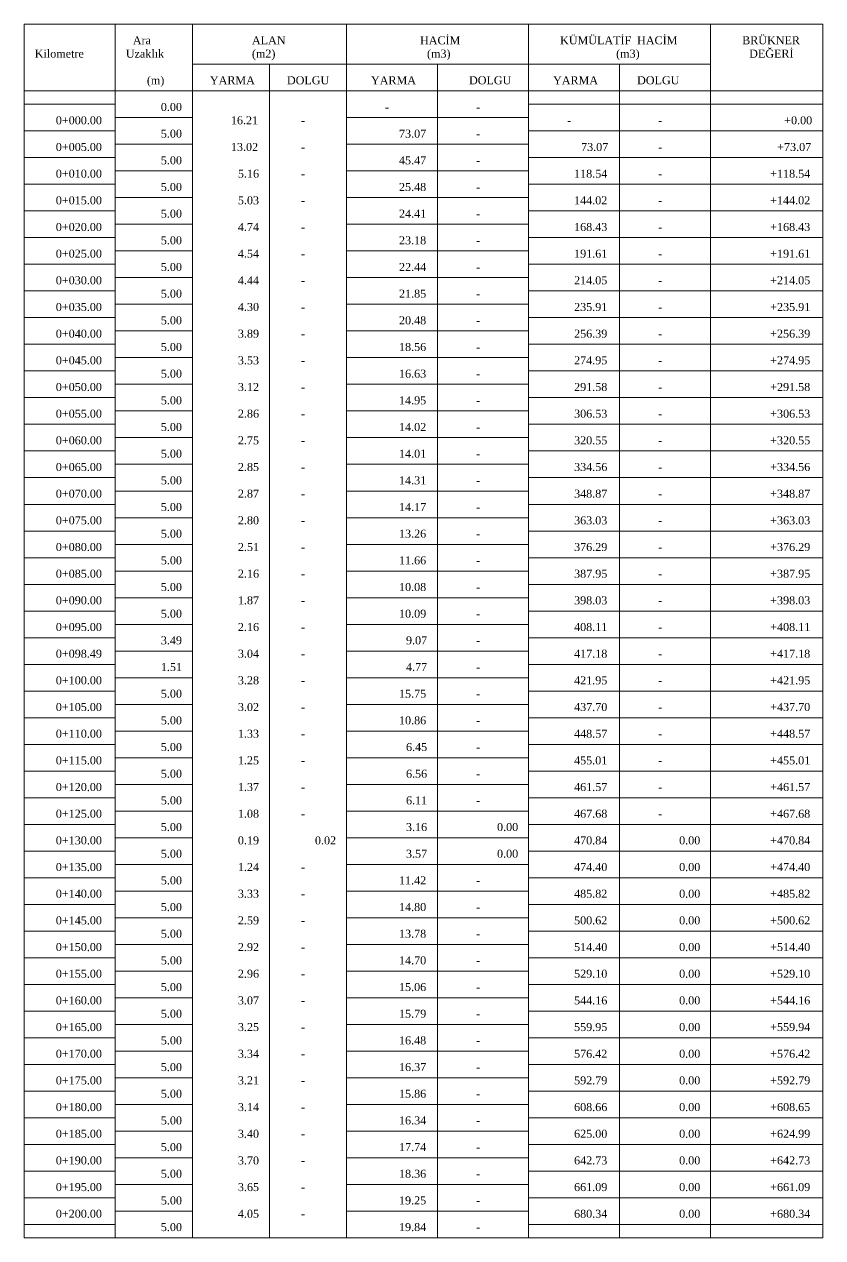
# Model space of a CAD drawing. Header units: metres. Extents: x 478603 to 489313, y 4282657 to 4289463.
# Drawn here: x 485112.1 to 485261.7, y 4283105.2 to 4283332.7 of the extents above; entities that cross this region are included whole.
import ezdxf

# ---------------------------------------------------------------- set-up
doc = ezdxf.new("R2010")
doc.units = ezdxf.units.M
for name, color, linetype, lineweight in [('TB_C', 96, 'Continuous', 0), ('TB_M', 18, 'Continuous', 0), ('TB_R', 1, 'Continuous', 0)]:
    doc.layers.add(name, color=color, linetype=linetype, lineweight=lineweight)
doc.styles.get("Standard").update_dxf_attribs({"font": 'times.ttf'})

msp = doc.modelspace()

# ---------------------------------------------------------------- linework, layer by layer
at = {"layer": 'TB_C'}
for p, q in [((485112.07, 4283332.65), (485261.69, 4283332.65)), ((485112.07, 4283332.65), (485112.07, 4283105.15)), ((485129.13, 4283332.65), (485129.13, 4283105.15)), ((485143.57, 4283332.65), (485143.57, 4283105.15)), ((485172.44, 4283332.65), (485172.44, 4283105.15)), ((485206.57, 4283332.65), (485206.57, 4283105.15)), ((485240.69, 4283332.65), (485240.69, 4283105.15)), ((485261.69, 4283332.65), (485261.69, 4283105.15)), ((485143.57, 4283325.15), (485240.69, 4283325.15)), ((485158.01, 4283325.15), (485158.01, 4283105.15)), ((485189.51, 4283325.15), (485189.51, 4283105.15)), ((485223.63, 4283325.15), (485223.63, 4283105.15)), ((485112.07, 4283320.15), (485261.69, 4283320.15)), ((485112.07, 4283317.65), (485129.13, 4283317.65)), ((485206.57, 4283317.65), (485261.69, 4283317.65)), ((485129.13, 4283315.15), (485143.57, 4283315.15)), ((485172.44, 4283315.15), (485206.57, 4283315.15)), ((485112.07, 4283312.65), (485129.13, 4283312.65)), ((485206.57, 4283312.65), (485261.69, 4283312.65)), ((485129.13, 4283310.15), (485143.57, 4283310.15)), ((485172.44, 4283310.15), (485206.57, 4283310.15)), ((485112.07, 4283307.65), (485129.13, 4283307.65)), ((485206.57, 4283307.65), (485261.69, 4283307.65)), ((485129.13, 4283305.15), (485143.57, 4283305.15)), ((485172.44, 4283305.15), (485206.57, 4283305.15)), ((485112.07, 4283302.65), (485129.13, 4283302.65)), ((485206.57, 4283302.65), (485261.69, 4283302.65)), ((485129.13, 4283300.15), (485143.57, 4283300.15)), ((485172.44, 4283300.15), (485206.57, 4283300.15)), ((485112.07, 4283297.65), (485129.13, 4283297.65)), ((485206.57, 4283297.65), (485261.69, 4283297.65)), ((485129.13, 4283295.15), (485143.57, 4283295.15)), ((485172.44, 4283295.15), (485206.57, 4283295.15)), ((485112.07, 4283292.65), (485129.13, 4283292.65)), ((485206.57, 4283292.65), (485261.69, 4283292.65)), ((485129.13, 4283290.15), (485143.57, 4283290.15)), ((485172.44, 4283290.15), (485206.57, 4283290.15)), ((485112.07, 4283287.65), (485129.13, 4283287.65)), ((485206.57, 4283287.65), (485261.69, 4283287.65)), ((485129.13, 4283285.15), (485143.57, 4283285.15)), ((485172.44, 4283285.15), (485206.57, 4283285.15)), ((485112.07, 4283282.65), (485129.13, 4283282.65)), ((485206.57, 4283282.65), (485261.69, 4283282.65)), ((485129.13, 4283280.15), (485143.57, 4283280.15)), ((485172.44, 4283280.15), (485206.57, 4283280.15)), ((485112.07, 4283277.65), (485129.13, 4283277.65)), ((485206.57, 4283277.65), (485261.69, 4283277.65)), ((485129.13, 4283275.15), (485143.57, 4283275.15)), ((485172.44, 4283275.15), (485206.57, 4283275.15)), ((485112.07, 4283272.65), (485129.13, 4283272.65)), ((485206.57, 4283272.65), (485261.69, 4283272.65)), ((485129.13, 4283270.15), (485143.57, 4283270.15)), ((485172.44, 4283270.15), (485206.57, 4283270.15)), ((485112.07, 4283267.65), (485129.13, 4283267.65)), ((485206.57, 4283267.65), (485261.69, 4283267.65)), ((485129.13, 4283265.15), (485143.57, 4283265.15)), ((485172.44, 4283265.15), (485206.57, 4283265.15)), ((485112.07, 4283262.65), (485129.13, 4283262.65)), ((485206.57, 4283262.65), (485261.69, 4283262.65)), ((485129.13, 4283260.15), (485143.57, 4283260.15)), ((485172.44, 4283260.15), (485206.57, 4283260.15)), ((485112.07, 4283257.65), (485129.13, 4283257.65)), ((485206.57, 4283257.65), (485261.69, 4283257.65)), ((485129.13, 4283255.15), (485143.57, 4283255.15)), ((485172.44, 4283255.15), (485206.57, 4283255.15)), ((485112.07, 4283252.65), (485129.13, 4283252.65)), ((485206.57, 4283252.65), (485261.69, 4283252.65)), ((485129.13, 4283250.15), (485143.57, 4283250.15)), ((485172.44, 4283250.15), (485206.57, 4283250.15)), ((485112.07, 4283247.65), (485129.13, 4283247.65)), ((485206.57, 4283247.65), (485261.69, 4283247.65)), ((485129.13, 4283245.15), (485143.57, 4283245.15)), ((485172.44, 4283245.15), (485206.57, 4283245.15)), ((485112.07, 4283242.65), (485129.13, 4283242.65)), ((485206.57, 4283242.65), (485261.69, 4283242.65)), ((485129.13, 4283240.15), (485143.57, 4283240.15)), ((485172.44, 4283240.15), (485206.57, 4283240.15)), ((485112.07, 4283237.65), (485129.13, 4283237.65)), ((485206.57, 4283237.65), (485261.69, 4283237.65)), ((485129.13, 4283235.15), (485143.57, 4283235.15)), ((485172.44, 4283235.15), (485206.57, 4283235.15)), ((485112.07, 4283232.65), (485129.13, 4283232.65)), ((485206.57, 4283232.65), (485261.69, 4283232.65)), ((485129.13, 4283230.15), (485143.57, 4283230.15)), ((485172.44, 4283230.15), (485206.57, 4283230.15)), ((485112.07, 4283227.65), (485129.13, 4283227.65)), ((485206.57, 4283227.65), (485261.69, 4283227.65)), ((485129.13, 4283225.15), (485143.57, 4283225.15)), ((485172.44, 4283225.15), (485206.57, 4283225.15)), ((485112.07, 4283222.65), (485129.13, 4283222.65)), ((485206.57, 4283222.65), (485261.69, 4283222.65)), ((485129.13, 4283220.15), (485143.57, 4283220.15)), ((485172.44, 4283220.15), (485206.57, 4283220.15)), ((485112.07, 4283217.65), (485129.13, 4283217.65)), ((485206.57, 4283217.65), (485261.69, 4283217.65)), ((485129.13, 4283215.15), (485143.57, 4283215.15)), ((485172.44, 4283215.15), (485206.57, 4283215.15)), ((485112.07, 4283212.65), (485129.13, 4283212.65)), ((485206.57, 4283212.65), (485261.69, 4283212.65)), ((485129.13, 4283210.15), (485143.57, 4283210.15)), ((485172.44, 4283210.15), (485206.57, 4283210.15)), ((485112.07, 4283207.65), (485129.13, 4283207.65)), ((485206.57, 4283207.65), (485261.69, 4283207.65)), ((485129.13, 4283205.15), (485143.57, 4283205.15)), ((485172.44, 4283205.15), (485206.57, 4283205.15)), ((485112.07, 4283202.65), (485129.13, 4283202.65)), ((485206.57, 4283202.65), (485261.69, 4283202.65)), ((485129.13, 4283200.15), (485143.57, 4283200.15)), ((485172.44, 4283200.15), (485206.57, 4283200.15)), ((485112.07, 4283197.65), (485129.13, 4283197.65)), ((485206.57, 4283197.65), (485261.69, 4283197.65)), ((485129.13, 4283195.15), (485143.57, 4283195.15)), ((485172.44, 4283195.15), (485206.57, 4283195.15)), ((485112.07, 4283192.65), (485129.13, 4283192.65)), ((485206.57, 4283192.65), (485261.69, 4283192.65)), ((485129.13, 4283190.15), (485143.57, 4283190.15)), ((485172.44, 4283190.15), (485206.57, 4283190.15)), ((485112.07, 4283187.65), (485129.13, 4283187.65)), ((485206.57, 4283187.65), (485261.69, 4283187.65)), ((485129.13, 4283185.15), (485143.57, 4283185.15)), ((485172.44, 4283185.15), (485206.57, 4283185.15)), ((485112.07, 4283182.65), (485129.13, 4283182.65)), ((485206.57, 4283182.65), (485261.69, 4283182.65)), ((485129.13, 4283180.15), (485143.57, 4283180.15)), ((485172.44, 4283180.15), (485206.57, 4283180.15)), ((485112.07, 4283177.65), (485129.13, 4283177.65)), ((485206.57, 4283177.65), (485261.69, 4283177.65)), ((485129.13, 4283175.15), (485143.57, 4283175.15)), ((485172.44, 4283175.15), (485206.57, 4283175.15)), ((485112.07, 4283172.65), (485129.13, 4283172.65)), ((485206.57, 4283172.65), (485261.69, 4283172.65)), ((485129.13, 4283170.15), (485143.57, 4283170.15)), ((485172.44, 4283170.15), (485206.57, 4283170.15)), ((485112.07, 4283167.65), (485129.13, 4283167.65)), ((485206.57, 4283167.65), (485261.69, 4283167.65)), ((485129.13, 4283165.15), (485143.57, 4283165.15)), ((485172.44, 4283165.15), (485206.57, 4283165.15)), ((485112.07, 4283162.65), (485129.13, 4283162.65)), ((485206.57, 4283162.65), (485261.69, 4283162.65)), ((485129.13, 4283160.15), (485143.57, 4283160.15)), ((485172.44, 4283160.15), (485206.57, 4283160.15)), ((485112.07, 4283157.65), (485129.13, 4283157.65)), ((485206.57, 4283157.65), (485261.69, 4283157.65)), ((485129.13, 4283155.15), (485143.57, 4283155.15)), ((485172.44, 4283155.15), (485206.57, 4283155.15)), ((485112.07, 4283152.65), (485129.13, 4283152.65)), ((485206.57, 4283152.65), (485261.69, 4283152.65)), ((485129.13, 4283150.15), (485143.57, 4283150.15)), ((485172.44, 4283150.15), (485206.57, 4283150.15)), ((485112.07, 4283147.65), (485129.13, 4283147.65)), ((485206.57, 4283147.65), (485261.69, 4283147.65)), ((485129.13, 4283145.15), (485143.57, 4283145.15)), ((485172.44, 4283145.15), (485206.57, 4283145.15)), ((485112.07, 4283142.65), (485129.13, 4283142.65)), ((485206.57, 4283142.65), (485261.69, 4283142.65)), ((485129.13, 4283140.15), (485143.57, 4283140.15)), ((485172.44, 4283140.15), (485206.57, 4283140.15)), ((485112.07, 4283137.65), (485129.13, 4283137.65)), ((485206.57, 4283137.65), (485261.69, 4283137.65)), ((485129.13, 4283135.15), (485143.57, 4283135.15)), ((485172.44, 4283135.15), (485206.57, 4283135.15)), ((485112.07, 4283132.65), (485129.13, 4283132.65)), ((485206.57, 4283132.65), (485261.69, 4283132.65)), ((485129.13, 4283130.15), (485143.57, 4283130.15)), ((485172.44, 4283130.15), (485206.57, 4283130.15)), ((485112.07, 4283127.65), (485129.13, 4283127.65)), ((485206.57, 4283127.65), (485261.69, 4283127.65)), ((485129.13, 4283125.15), (485143.57, 4283125.15)), ((485172.44, 4283125.15), (485206.57, 4283125.15)), ((485112.07, 4283122.65), (485129.13, 4283122.65)), ((485206.57, 4283122.65), (485261.69, 4283122.65)), ((485129.13, 4283120.15), (485143.57, 4283120.15)), ((485172.44, 4283120.15), (485206.57, 4283120.15)), ((485112.07, 4283117.65), (485129.13, 4283117.65)), ((485206.57, 4283117.65), (485261.69, 4283117.65)), ((485129.13, 4283115.15), (485143.57, 4283115.15)), ((485172.44, 4283115.15), (485206.57, 4283115.15)), ((485112.07, 4283112.65), (485129.13, 4283112.65)), ((485206.57, 4283112.65), (485261.69, 4283112.65)), ((485129.13, 4283110.15), (485143.57, 4283110.15)), ((485172.44, 4283110.15), (485206.57, 4283110.15)), ((485112.07, 4283107.65), (485129.13, 4283107.65)), ((485206.57, 4283107.65), (485261.69, 4283107.65)), ((485112.07, 4283105.15), (485261.69, 4283105.15))]:
    msp.add_line(p, q, dxfattribs=at)

# ---------------------------------------------------------------- texts
at = {"layer": 'TB_M'}
for s, p in [('Ara', (485132.41, 4283328.9)), ('ALAN', (485154.73, 4283328.9)), ('HACİM', (485186.23, 4283328.9)), ('KÜMÜLATİF', (485212.48, 4283328.9)), ('HACİM', (485226.91, 4283328.9)), ('BRÜKNER', (485246.6, 4283328.9)), ('Kilometre', (485114.04, 4283326.4)), ('Uzaklık', (485131.1, 4283326.4)), ('(m2)', (485154.73, 4283326.4)), ('(m3)', (485187.54, 4283326.4)), ('(m3)', (485222.98, 4283326.4)), ('DEĞERİ', (485247.91, 4283326.4)), ('(m)', (485135.04, 4283321.4)), ('YARMA', (485146.85, 4283321.4)), ('DOLGU', (485161.29, 4283321.4)), ('YARMA', (485177.04, 4283321.4)), ('DOLGU', (485195.41, 4283321.4)), ('YARMA', (485211.16, 4283321.4)), ('DOLGU', (485226.91, 4283321.4)), ('0+000.00', (485117.98, 4283313.9)), ('-', (485179.66, 4283316.4)), ('-', (485196.73, 4283316.4)), ('-', (485163.91, 4283313.9)), ('-', (485213.79, 4283313.9)), ('-', (485230.85, 4283313.9)), ('-', (485196.73, 4283311.4)), ('0+005.00', (485117.98, 4283308.9)), ('-', (485163.91, 4283308.9)), ('-', (485230.85, 4283308.9)), ('-', (485196.73, 4283306.4)), ('0+010.00', (485117.98, 4283303.9)), ('-', (485163.91, 4283303.9)), ('-', (485230.85, 4283303.9)), ('-', (485196.73, 4283301.4)), ('0+015.00', (485117.98, 4283298.9)), ('-', (485163.91, 4283298.9)), ('-', (485230.85, 4283298.9)), ('0+020.00', (485117.98, 4283293.9)), ('-', (485196.73, 4283296.4)), ('-', (485163.91, 4283293.9)), ('-', (485230.85, 4283293.9)), ('0+025.00', (485117.98, 4283288.9)), ('-', (485196.73, 4283291.4)), ('-', (485163.91, 4283288.9)), ('-', (485230.85, 4283288.9)), ('-', (485196.73, 4283286.4)), ('0+030.00', (485117.98, 4283283.9)), ('-', (485163.91, 4283283.9)), ('-', (485230.85, 4283283.9)), ('-', (485196.73, 4283281.4)), ('0+035.00', (485117.98, 4283278.9)), ('-', (485163.91, 4283278.9)), ('-', (485230.85, 4283278.9)), ('-', (485196.73, 4283276.4)), ('0+040.00', (485117.98, 4283273.9)), ('-', (485163.91, 4283273.9)), ('-', (485230.85, 4283273.9)), ('0+045.00', (485117.98, 4283268.9)), ('-', (485196.73, 4283271.4)), ('-', (485163.91, 4283268.9)), ('-', (485230.85, 4283268.9)), ('0+050.00', (485117.98, 4283263.9)), ('-', (485196.73, 4283266.4)), ('-', (485163.91, 4283263.9)), ('-', (485230.85, 4283263.9)), ('-', (485196.73, 4283261.4)), ('0+055.00', (485117.98, 4283258.9)), ('-', (485163.91, 4283258.9)), ('-', (485230.85, 4283258.9)), ('-', (485196.73, 4283256.4)), ('0+060.00', (485117.98, 4283253.9)), ('-', (485163.91, 4283253.9)), ('-', (485230.85, 4283253.9)), ('-', (485196.73, 4283251.4)), ('0+065.00', (485117.98, 4283248.9)), ('-', (485163.91, 4283248.9)), ('-', (485230.85, 4283248.9)), ('0+070.00', (485117.98, 4283243.9)), ('-', (485196.73, 4283246.4)), ('-', (485163.91, 4283243.9)), ('-', (485230.85, 4283243.9)), ('0+075.00', (485117.98, 4283238.9)), ('-', (485196.73, 4283241.4)), ('-', (485163.91, 4283238.9)), ('-', (485230.85, 4283238.9)), ('-', (485196.73, 4283236.4)), ('0+080.00', (485117.98, 4283233.9)), ('-', (485163.91, 4283233.9)), ('-', (485230.85, 4283233.9)), ('-', (485196.73, 4283231.4)), ('0+085.00', (485117.98, 4283228.9)), ('-', (485163.91, 4283228.9)), ('-', (485230.85, 4283228.9)), ('-', (485196.73, 4283226.4)), ('0+090.00', (485117.98, 4283223.9)), ('-', (485163.91, 4283223.9)), ('-', (485230.85, 4283223.9)), ('0+095.00', (485117.98, 4283218.9)), ('-', (485196.73, 4283221.4)), ('-', (485163.91, 4283218.9)), ('-', (485230.85, 4283218.9)), ('0+098.49', (485117.98, 4283213.9)), ('-', (485196.73, 4283216.4)), ('-', (485163.91, 4283213.9)), ('-', (485230.85, 4283213.9)), ('-', (485196.73, 4283211.4)), ('0+100.00', (485117.98, 4283208.9)), ('-', (485163.91, 4283208.9)), ('-', (485230.85, 4283208.9)), ('-', (485196.73, 4283206.4)), ('0+105.00', (485117.98, 4283203.9)), ('-', (485163.91, 4283203.9)), ('-', (485230.85, 4283203.9)), ('-', (485196.73, 4283201.4)), ('0+110.00', (485117.98, 4283198.9)), ('-', (485163.91, 4283198.9)), ('-', (485230.85, 4283198.9)), ('0+115.00', (485117.98, 4283193.9)), ('-', (485196.73, 4283196.4)), ('-', (485163.91, 4283193.9)), ('-', (485230.85, 4283193.9)), ('0+120.00', (485117.98, 4283188.9)), ('-', (485196.73, 4283191.4)), ('-', (485163.91, 4283188.9)), ('-', (485230.85, 4283188.9)), ('-', (485196.73, 4283186.4)), ('0+125.00', (485117.98, 4283183.9)), ('-', (485163.91, 4283183.9)), ('-', (485230.85, 4283183.9)), ('0+130.00', (485117.98, 4283178.9)), ('0+135.00', (485117.98, 4283173.9)), ('-', (485163.91, 4283173.9)), ('0+140.00', (485117.98, 4283168.9)), ('-', (485196.73, 4283171.4)), ('-', (485163.91, 4283168.9)), ('0+145.00', (485117.98, 4283163.9)), ('-', (485196.73, 4283166.4)), ('-', (485163.91, 4283163.9)), ('-', (485196.73, 4283161.4)), ('0+150.00', (485117.98, 4283158.9)), ('-', (485163.91, 4283158.9)), ('-', (485196.73, 4283156.4)), ('0+155.00', (485117.98, 4283153.9)), ('-', (485163.91, 4283153.9)), ('-', (485196.73, 4283151.4)), ('0+160.00', (485117.98, 4283148.9)), ('-', (485163.91, 4283148.9)), ('0+165.00', (485117.98, 4283143.9)), ('-', (485196.73, 4283146.4)), ('-', (485163.91, 4283143.9)), ('0+170.00', (485117.98, 4283138.9)), ('-', (485196.73, 4283141.4)), ('-', (485163.91, 4283138.9)), ('-', (485196.73, 4283136.4)), ('0+175.00', (485117.98, 4283133.9)), ('-', (485163.91, 4283133.9)), ('-', (485196.73, 4283131.4)), ('0+180.00', (485117.98, 4283128.9)), ('-', (485163.91, 4283128.9)), ('-', (485196.73, 4283126.4)), ('0+185.00', (485117.98, 4283123.9)), ('-', (485163.91, 4283123.9)), ('-', (485196.73, 4283121.4)), ('0+190.00', (485117.98, 4283118.9)), ('-', (485163.91, 4283118.9)), ('0+195.00', (485117.98, 4283113.9)), ('-', (485196.73, 4283116.4)), ('-', (485163.91, 4283113.9)), ('-', (485196.73, 4283111.4)), ('0+200.00', (485117.98, 4283108.9)), ('-', (485163.91, 4283108.9)), ('-', (485196.73, 4283106.4))]:
    msp.add_text(s, height=1.5, dxfattribs=at).set_placement(p)
at = {"layer": 'TB_R'}
for s, p in [('0.00', (485137.66, 4283316.4)), ('16.21', (485150.79, 4283313.9)), ('+0.00', (485254.48, 4283313.9)), ('5.00', (485137.66, 4283311.4)), ('73.07', (485182.29, 4283311.4)), ('13.02', (485150.79, 4283308.9)), ('73.07', (485216.41, 4283308.9)), ('+73.07', (485253.16, 4283308.9)), ('5.00', (485137.66, 4283306.4)), ('45.47', (485182.29, 4283306.4)), ('5.16', (485152.1, 4283303.9)), ('118.54', (485215.1, 4283303.9)), ('+118.54', (485251.85, 4283303.9)), ('5.00', (485137.66, 4283301.4)), ('25.48', (485182.29, 4283301.4)), ('5.03', (485152.1, 4283298.9)), ('144.02', (485215.1, 4283298.9)), ('+144.02', (485251.85, 4283298.9)), ('5.00', (485137.66, 4283296.4)), ('24.41', (485182.29, 4283296.4)), ('4.74', (485152.1, 4283293.9)), ('168.43', (485215.1, 4283293.9)), ('+168.43', (485251.85, 4283293.9)), ('5.00', (485137.66, 4283291.4)), ('23.18', (485182.29, 4283291.4)), ('4.54', (485152.1, 4283288.9)), ('191.61', (485215.1, 4283288.9)), ('+191.61', (485251.85, 4283288.9)), ('5.00', (485137.66, 4283286.4)), ('22.44', (485182.29, 4283286.4)), ('4.44', (485152.1, 4283283.9)), ('214.05', (485215.1, 4283283.9)), ('+214.05', (485251.85, 4283283.9)), ('5.00', (485137.66, 4283281.4)), ('21.85', (485182.29, 4283281.4)), ('4.30', (485152.1, 4283278.9)), ('235.91', (485215.1, 4283278.9)), ('+235.91', (485251.85, 4283278.9)), ('5.00', (485137.66, 4283276.4)), ('20.48', (485182.29, 4283276.4)), ('3.89', (485152.1, 4283273.9)), ('256.39', (485215.1, 4283273.9)), ('+256.39', (485251.85, 4283273.9)), ('5.00', (485137.66, 4283271.4)), ('18.56', (485182.29, 4283271.4)), ('3.53', (485152.1, 4283268.9)), ('274.95', (485215.1, 4283268.9)), ('+274.95', (485251.85, 4283268.9)), ('5.00', (485137.66, 4283266.4)), ('16.63', (485182.29, 4283266.4)), ('3.12', (485152.1, 4283263.9)), ('291.58', (485215.1, 4283263.9)), ('+291.58', (485251.85, 4283263.9)), ('5.00', (485137.66, 4283261.4)), ('14.95', (485182.29, 4283261.4)), ('2.86', (485152.1, 4283258.9)), ('306.53', (485215.1, 4283258.9)), ('+306.53', (485251.85, 4283258.9)), ('5.00', (485137.66, 4283256.4)), ('14.02', (485182.29, 4283256.4)), ('2.75', (485152.1, 4283253.9)), ('320.55', (485215.1, 4283253.9)), ('+320.55', (485251.85, 4283253.9)), ('5.00', (485137.66, 4283251.4)), ('14.01', (485182.29, 4283251.4)), ('2.85', (485152.1, 4283248.9)), ('334.56', (485215.1, 4283248.9)), ('+334.56', (485251.85, 4283248.9)), ('5.00', (485137.66, 4283246.4)), ('14.31', (485182.29, 4283246.4)), ('2.87', (485152.1, 4283243.9)), ('348.87', (485215.1, 4283243.9)), ('+348.87', (485251.85, 4283243.9)), ('5.00', (485137.66, 4283241.4)), ('14.17', (485182.29, 4283241.4)), ('2.80', (485152.1, 4283238.9)), ('363.03', (485215.1, 4283238.9)), ('+363.03', (485251.85, 4283238.9)), ('5.00', (485137.66, 4283236.4)), ('13.26', (485182.29, 4283236.4)), ('2.51', (485152.1, 4283233.9)), ('376.29', (485215.1, 4283233.9)), ('+376.29', (485251.85, 4283233.9)), ('5.00', (485137.66, 4283231.4)), ('11.66', (485182.29, 4283231.4)), ('2.16', (485152.1, 4283228.9)), ('387.95', (485215.1, 4283228.9)), ('+387.95', (485251.85, 4283228.9)), ('5.00', (485137.66, 4283226.4)), ('10.08', (485182.29, 4283226.4)), ('1.87', (485152.1, 4283223.9)), ('398.03', (485215.1, 4283223.9)), ('+398.03', (485251.85, 4283223.9)), ('5.00', (485137.66, 4283221.4)), ('10.09', (485182.29, 4283221.4)), ('2.16', (485152.1, 4283218.9)), ('408.11', (485215.1, 4283218.9)), ('+408.11', (485251.85, 4283218.9)), ('3.49', (485137.66, 4283216.4)), ('9.07', (485183.6, 4283216.4)), ('3.04', (485152.1, 4283213.9)), ('417.18', (485215.1, 4283213.9)), ('+417.18', (485251.85, 4283213.9)), ('1.51', (485137.66, 4283211.4)), ('4.77', (485183.6, 4283211.4)), ('3.28', (485152.1, 4283208.9)), ('421.95', (485215.1, 4283208.9)), ('+421.95', (485251.85, 4283208.9)), ('5.00', (485137.66, 4283206.4)), ('15.75', (485182.29, 4283206.4)), ('3.02', (485152.1, 4283203.9)), ('437.70', (485215.1, 4283203.9)), ('+437.70', (485251.85, 4283203.9)), ('5.00', (485137.66, 4283201.4)), ('10.86', (485182.29, 4283201.4)), ('1.33', (485152.1, 4283198.9)), ('448.57', (485215.1, 4283198.9)), ('+448.57', (485251.85, 4283198.9)), ('5.00', (485137.66, 4283196.4)), ('6.45', (485183.6, 4283196.4)), ('1.25', (485152.1, 4283193.9)), ('455.01', (485215.1, 4283193.9)), ('+455.01', (485251.85, 4283193.9)), ('5.00', (485137.66, 4283191.4)), ('6.56', (485183.6, 4283191.4)), ('1.37', (485152.1, 4283188.9)), ('461.57', (485215.1, 4283188.9)), ('+461.57', (485251.85, 4283188.9)), ('5.00', (485137.66, 4283186.4)), ('6.11', (485183.6, 4283186.4)), ('1.08', (485152.1, 4283183.9)), ('467.68', (485215.1, 4283183.9)), ('+467.68', (485251.85, 4283183.9)), ('5.00', (485137.66, 4283181.4)), ('3.16', (485183.6, 4283181.4)), ('0.00', (485200.66, 4283181.4)), ('0.19', (485152.1, 4283178.9)), ('0.02', (485166.54, 4283178.9)), ('470.84', (485215.1, 4283178.9)), ('0.00', (485234.79, 4283178.9)), ('+470.84', (485251.85, 4283178.9)), ('5.00', (485137.66, 4283176.4)), ('3.57', (485183.6, 4283176.4)), ('0.00', (485200.66, 4283176.4)), ('1.24', (485152.1, 4283173.9)), ('474.40', (485215.1, 4283173.9)), ('0.00', (485234.79, 4283173.9)), ('+474.40', (485251.85, 4283173.9)), ('5.00', (485137.66, 4283171.4)), ('11.42', (485182.29, 4283171.4)), ('3.33', (485152.1, 4283168.9)), ('485.82', (485215.1, 4283168.9)), ('0.00', (485234.79, 4283168.9)), ('+485.82', (485251.85, 4283168.9)), ('5.00', (485137.66, 4283166.4)), ('14.80', (485182.29, 4283166.4)), ('2.59', (485152.1, 4283163.9)), ('500.62', (485215.1, 4283163.9)), ('0.00', (485234.79, 4283163.9)), ('+500.62', (485251.85, 4283163.9)), ('5.00', (485137.66, 4283161.4)), ('13.78', (485182.29, 4283161.4)), ('2.92', (485152.1, 4283158.9)), ('514.40', (485215.1, 4283158.9)), ('0.00', (485234.79, 4283158.9)), ('+514.40', (485251.85, 4283158.9)), ('5.00', (485137.66, 4283156.4)), ('14.70', (485182.29, 4283156.4)), ('2.96', (485152.1, 4283153.9)), ('529.10', (485215.1, 4283153.9)), ('0.00', (485234.79, 4283153.9)), ('+529.10', (485251.85, 4283153.9)), ('5.00', (485137.66, 4283151.4)), ('15.06', (485182.29, 4283151.4)), ('3.07', (485152.1, 4283148.9)), ('544.16', (485215.1, 4283148.9)), ('0.00', (485234.79, 4283148.9)), ('+544.16', (485251.85, 4283148.9)), ('5.00', (485137.66, 4283146.4)), ('15.79', (485182.29, 4283146.4)), ('3.25', (485152.1, 4283143.9)), ('559.95', (485215.1, 4283143.9)), ('0.00', (485234.79, 4283143.9)), ('+559.94', (485251.85, 4283143.9)), ('5.00', (485137.66, 4283141.4)), ('16.48', (485182.29, 4283141.4)), ('3.34', (485152.1, 4283138.9)), ('576.42', (485215.1, 4283138.9)), ('0.00', (485234.79, 4283138.9)), ('+576.42', (485251.85, 4283138.9)), ('5.00', (485137.66, 4283136.4)), ('16.37', (485182.29, 4283136.4)), ('3.21', (485152.1, 4283133.9)), ('592.79', (485215.1, 4283133.9)), ('0.00', (485234.79, 4283133.9)), ('+592.79', (485251.85, 4283133.9)), ('5.00', (485137.66, 4283131.4)), ('15.86', (485182.29, 4283131.4)), ('3.14', (485152.1, 4283128.9)), ('608.66', (485215.1, 4283128.9)), ('0.00', (485234.79, 4283128.9)), ('+608.65', (485251.85, 4283128.9)), ('5.00', (485137.66, 4283126.4)), ('16.34', (485182.29, 4283126.4)), ('3.40', (485152.1, 4283123.9)), ('625.00', (485215.1, 4283123.9)), ('0.00', (485234.79, 4283123.9)), ('+624.99', (485251.85, 4283123.9)), ('5.00', (485137.66, 4283121.4)), ('17.74', (485182.29, 4283121.4)), ('3.70', (485152.1, 4283118.9)), ('642.73', (485215.1, 4283118.9)), ('0.00', (485234.79, 4283118.9)), ('+642.73', (485251.85, 4283118.9)), ('5.00', (485137.66, 4283116.4)), ('18.36', (485182.29, 4283116.4)), ('3.65', (485152.1, 4283113.9)), ('661.09', (485215.1, 4283113.9)), ('0.00', (485234.79, 4283113.9)), ('+661.09', (485251.85, 4283113.9)), ('5.00', (485137.66, 4283111.4)), ('19.25', (485182.29, 4283111.4)), ('4.05', (485152.1, 4283108.9)), ('680.34', (485215.1, 4283108.9)), ('0.00', (485234.79, 4283108.9)), ('+680.34', (485251.85, 4283108.9)), ('5.00', (485137.66, 4283106.4)), ('19.84', (485182.29, 4283106.4))]:
    msp.add_text(s, height=1.5, dxfattribs=at).set_placement(p)

doc.saveas('drawing.dxf')
